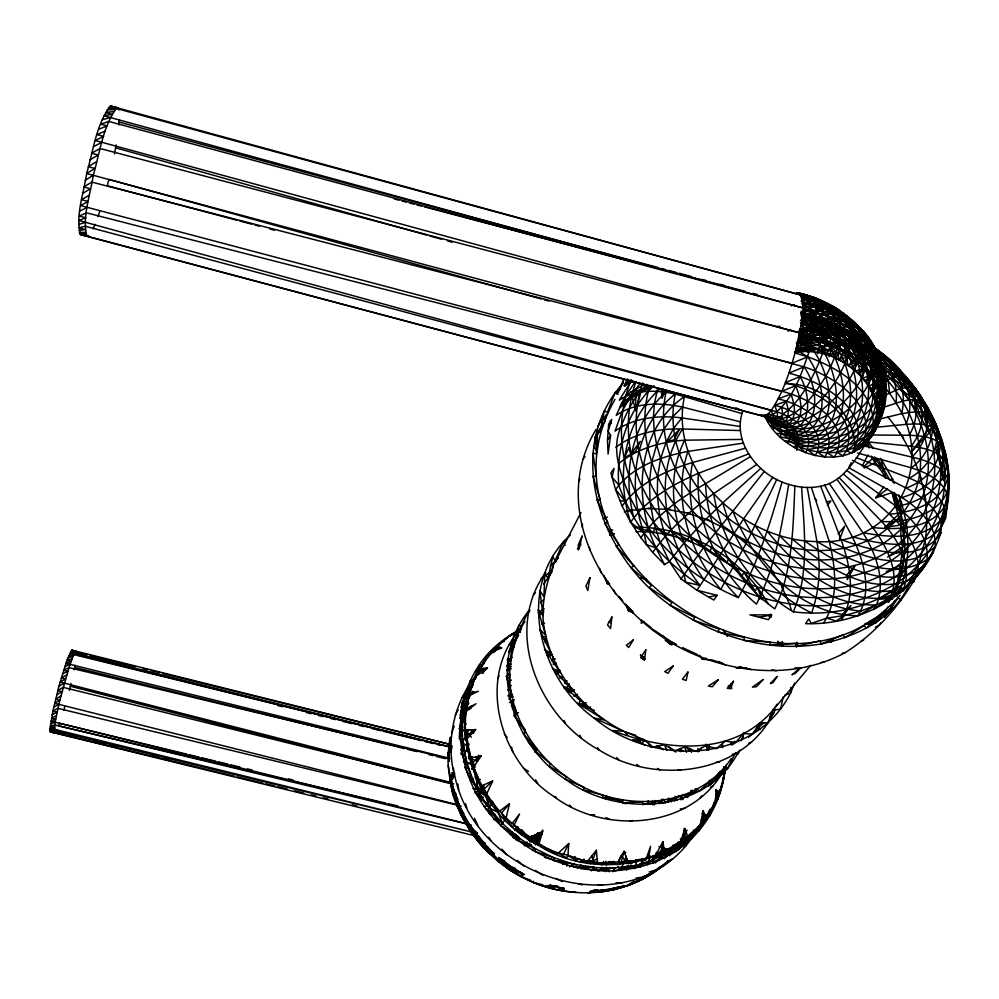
<?xml version="1.0" encoding="UTF-8"?>
<svg xmlns="http://www.w3.org/2000/svg" width="999" height="999" viewBox="0 0 999 999"><rect width="100%" height="100%" fill="white"/><g stroke="black" fill="none" stroke-linecap="round" stroke-linejoin="round"><path stroke-width="1.5" d="M449.85 750.324L449.862 742.732M635.764 410.614L635.789 395.991L650.811 385.626L650.524 388.024L641.133 391.608L635.764 410.614L632.192 397.19L633.166 394.355L649.15 385.289M800.224 295.204C819.704 298.551 837.961 310.239 850.311 325.637C855.469 332.879 858.865 341.546 858.516 350.537C858.016 357.58 854.157 363.836 855.556 371.079L863.061 368.656C878.021 328.559 830.394 299.126 796.827 292.869C857.954 303.721 910.176 371.603 874.662 431.081C860.601 449.051 851.061 473.426 829.357 483.603C814.185 489.66 796.965 488.174 782.055 482.042C755.331 471.141 732.255 440.322 742.819 410.889L735.739 407.779M596.053 429.358C543.906 516.583 614.735 624.6 700.212 656.73C746.328 674.962 800.636 676.673 845.054 652.709C874.999 633.816 899.849 606.018 916.982 575.212M467.07 708.366L476.036 703.771L466.046 711.288L464.485 721.54L465.384 720.579L464.56 730.968L465.472 729.982L475.649 729.67L465.397 740.471C463.111 722.015 465.022 703.034 471.503 685.576C478.209 671.078 484.74 652.971 501.673 647.914L496.241 647.252C438.136 707.592 467.544 808.491 538.186 845.216C605.756 888.748 714.148 857.092 724.987 770.953M471.428 734.203L471.466 729.794M631.755 380.219L619.318 400.087C638.561 387.687 663.498 390.109 684.39 396.64C668.456 472.864 744.267 541.046 816.97 541.583C893.094 546.341 937.599 466.246 896.066 403.234C901.21 350.974 845.441 325.524 803.283 314.273L805.444 313.761C869.704 331.481 926.947 381.868 943.705 447.602C959.852 497.752 939.959 557.342 894.043 584.627C770.366 659.602 575.824 522.415 631.068 379.895M703.358 811.051L702.097 813.76L704.482 814.909C653.096 936.313 470.254 886.625 453.409 768.106M467.17 738.96L466.983 749.974L468.731 749.075L465.472 729.982M649.687 385.714C617.007 502.285 756.817 607.055 864.385 572.652C914.122 558.616 947.951 506.243 939.51 455.132C931.68 397.39 887.424 351.248 837.412 325.412L834.103 328.284C890.459 354.146 935.601 405.644 947.914 467.12C952.959 521.203 918.356 575.199 865.596 590.259C747.202 628.983 592.095 509.14 635.888 381.68M801.673 303.821C820.254 301.548 836.563 313.461 852.159 322.053C865.384 330.382 874.912 344.705 879.657 359.453C891.208 387.737 884.053 420.055 865.708 443.718C876.111 431.63 884.39 415.896 880.868 399.513C879.819 386.288 885.139 373.002 880.606 360.065C873.064 342.657 861.413 326.661 845.616 315.909C832.204 307.63 816.77 304.295 802.684 297.415C813.436 292.507 823.526 304.495 833.503 307.28C843.281 314.985 853.983 321.616 862.686 330.594C887.187 357.48 893.431 399.35 874.662 431.081C850.786 476.773 780.569 456.506 764.16 414.61M516.57 631.868C443.981 669.43 444.83 773.601 500.811 825.461C530.469 855.169 572.227 872.639 614.348 870.828C641.495 868.543 671.615 860.589 687.712 836.862L685.089 828.583L684.79 838.448C667.744 850.261 648.663 860.813 627.572 861.338L626.76 863.636C615.659 859.515 603.346 865.371 592.282 861.263C582.305 861.962 573.189 855.981 563.523 854.207C543.456 850.074 527.947 835.564 512.237 823.388C489.935 804.595 474.625 777.871 468.731 749.075L469.305 759.44L471.091 757.816L481.268 755.843L472.377 768.805L472.402 762.687L481.268 755.843M118.906 110.065L118.406 108.616L110.439 105.994C95.954 124.95 93.282 150.986 86.638 173.526C83.854 193.344 75.262 215.022 80.569 234.665L763.124 416.146L769.242 416.945C793.518 402.659 801.922 371.89 810.763 346.815C814.197 333.529 817.319 319.692 815.559 305.894C815.284 295.829 804.694 294.23 796.827 292.869M72.49 653.646L72.54 652.16L74.55 653.408M453.359 771.016C445.991 734.902 456.031 695.454 482.055 668.918L484.016 670.616L482.629 673.413M724.5 770.978C722.027 799.212 707.217 825.574 685.776 843.868L683.953 841.795C698.788 828.021 711.675 812.212 719.268 793.243L716.058 789.622C717.582 810.226 699.5 826.76 684.79 838.448L687.212 838.049L668.793 852.334L652.984 862.836L651.81 860.376L654.932 856.68L662.911 841.67L664.26 850.811L663.661 852.984L651.81 860.376L634.19 868.293L633.378 865.708L593.955 870.354L593.955 867.719L553.471 860.451L554.295 858.004L516.683 839.485L518.244 837.474L535.589 848.988L534.378 851.248L573.913 864.297L573.501 866.87L613.935 868.181L614.348 870.828C652.522 863.473 692.557 846.028 710.177 809.015M76.623 653.171L76.573 654.657L421.678 740.234M605.169 421.216L597.402 432.854L597.315 451.748M748.775 453.846L698.476 473.289C694.542 522.964 719.055 572.24 756.418 604.12C775.636 566.982 781.767 524.999 788.723 484.315M851.173 462.724L848.725 467.644L901.785 497.527C918.543 508.104 937.124 524.987 935.039 546.703C926.76 564.822 913.561 578.896 899.887 593.094L876.51 604.894L860.926 611.063L844.305 615.496L826.847 618.131L811.225 623.426L808.765 618.918L805.619 623.676C857.192 625.212 909.59 598.713 933.328 551.985C937.774 540.184 946.24 527.509 937.624 515.297C930.469 503.071 918.643 494.43 906.193 488.111L852.397 460.252M479.52 836.9L50.474 731.942L49.95 729.782L52.86 711.138L58.929 686.301L66.921 660.339L71.965 650.187L449.612 744.255M659.153 860.601L662.911 848.039L663.174 841.932M790.758 687.474L790.521 693.219C753.795 764.959 650.649 766.108 594.068 718.044C537.949 677.846 514.922 585.314 570.304 535.039M891.932 599.4C900.923 582.567 904.045 563.511 904.994 544.655C903.221 526.485 895.878 510.364 892.095 492.669L875.661 497.827L883.853 486.975M71.541 650.386L76.086 651.211L72.977 656.468L68.968 667.644L59.828 700.162L55.12 722.19L54.62 732.954L56.843 729.794M799.625 332.605C826.098 324.725 855.169 342.819 863.061 368.656L862.612 378.384L869.492 375.587C887.599 334.877 836.275 304.133 800.998 311.313M459.365 738.948C459.328 722.265 463.636 705.381 472.764 691.32M582.317 527.222L582.479 524.125M118.406 108.616L116.895 107.742C102.597 126.836 99.875 152.747 93.244 175.3C90.41 195.105 81.881 216.683 86.95 236.363L88.799 235.727M730.369 688.673L730.606 684.253L731.743 688.748M854.482 452.172C858.69 414.66 821.378 382.842 785.539 383.753M891.508 599.562C899.2 583.129 900.474 564.21 902.696 546.778C898.201 529.845 903.92 511.388 898.838 495.005M118.881 124.925L119.281 119.455M521.765 627.31C475.137 677.759 499.637 761.5 553.646 796.365C606.193 836.175 696.59 828.995 726.448 764.859M787.874 443.231C794.667 432.367 782.329 421.715 772.851 418.319L773.014 415.309L771.278 410.339C784.789 390.047 791.658 366.171 797.652 342.782C799.512 327.023 807.891 307.742 799.138 293.069C835.751 304.42 870.504 330.319 883.066 367.632C889.322 396.803 881.93 429.208 858.965 449.3L877.459 423.763L884.964 392.245L879.657 359.453C865.771 328.321 837.749 299.638 801.41 300.437M750.411 456.63L705.519 483.691C707.492 533.154 734.852 580.219 774.824 608.866C792.869 570.616 793.031 527.247 794.879 485.939M796.865 450.387L797.726 434.927L795.266 448.401M657.642 388.673L654.295 404.145L653.446 417.407L654.22 430.994L656.63 444.755L660.651 458.541L666.271 472.165L673.426 485.477L682.042 498.301L692.007 510.489L703.234 521.865L715.571 532.305L728.87 541.658L742.981 549.812L757.704 556.668L772.876 562.137L788.298 566.146L803.783 568.643L819.13 569.617L834.153 569.043L848.663 566.957L862.487 563.386L875.474 558.379L887.449 552.01L898.301 544.38L907.904 535.576L916.158 525.711L922.964 514.935L928.283 503.346L932.067 491.121L934.277 478.384L934.914 465.284L933.99 451.973L931.518 438.598L927.559 425.312L922.152 412.25L915.371 399.538L907.317 387.325L898.051 375.724L887.699 364.847L876.373 354.82L866.058 343.444L838.161 325.899L821.603 318.893L817.644 321.478C852.796 328.659 882.005 352.759 905.981 378.384C920.441 395.616 933.166 414.585 940.346 436.026L940.109 439.96L936.687 452.422L943.256 460.102L942.219 474.875L946.253 476.136L943.293 480.619L940.309 464.572L935.564 448.638L938.498 444.205C924.412 405.469 896.777 372.615 863.049 349.363L867.307 342.382L852.696 333.279L844.792 344.118L828.745 335.864L812.137 329.008L815.047 324.675L828.745 335.864L831.655 331.531L841.732 342.557L847.701 339.785C905.469 355.357 942.207 415.909 944.779 473.401C947.289 528.221 903.383 576.923 850.211 585.676C739.822 608.691 605.219 499.975 642.507 382.979M449.587 739.884L449.013 761.176L448.189 752.609L450.374 737.187L449.737 742.969M796.553 647.002L796.865 642.345L797.627 645.117M557.729 853.046L566.745 857.791L567.932 855.531L568.768 843.556L556.98 854.27L548.201 848.85L547.44 850.074L538.973 844.005L542.719 831.23L530.706 837.562L529.27 839.722L514.173 824.987L519.555 814.01L512.237 823.388M607.479 439.985L608.691 424.026L611.788 419.443L608.141 431.231L610.589 435.389L608.104 454.033L607.479 439.985L610.589 435.389M467.095 730.444C466.508 743.131 469.268 756.068 475.149 767.344M562.125 679.295L562.337 676.698L559.54 676.685M924.812 543.169C932.292 498.226 916.782 451.735 887.961 417.12M781.717 646.378L782.105 641.87M807.504 352.048C807.829 339.922 813.149 326.086 807.229 314.623L800.973 312.762M514.935 829.907L519.717 830.007L521.915 834.827L517.37 830.019L517.619 827.259M545.666 572.489C502.609 632.055 539.098 717.469 599.175 750.012C655.594 785.651 745.142 775.311 774.974 710.139M665.809 389.872L662.05 397.902L662.924 388.773M799.937 329.445C833.74 318.881 873.875 351.024 868.443 386.438L874.699 383.166C887.736 357.605 866.895 332.005 845.379 319.73C830.843 317.844 816.757 310.527 801.785 314.747M888.673 602.285L900.299 577.135L903.908 556.168L901.523 550.337L887.574 557.017L902.696 546.778L903.958 534.515L906.405 523.014L901.135 500.786L898.138 501.036L894.754 504.12L900.524 512.662L903.283 522.827L903.958 534.515L901.061 536.563M470.754 764.61L471.928 756.368M571.278 693.331L571.915 688.174M465.034 764.148L465.809 756.767L462.137 754.844M686.713 797.477L687.025 794.542L696.378 791.308L695.292 788.686M870.916 437.125C890.746 408.279 891.258 367.145 868.156 339.785C848.651 323.801 820.117 327.098 799.013 338.049L800.736 342.757L800.686 347.452L798.875 351.885L794.592 352.784M680.906 799.862L681.355 795.629L687.025 794.542L687.974 797.202M674.712 800.948L675.212 796.328L677.06 800.299M668.081 802.459L668.568 798.089M661.301 803.371L661.763 799.25M654.869 800.474L654.357 804.957L652.285 801.26M648.189 800.624L647.864 803.396L653.059 804.645M661.675 852.147L662.911 841.67M676.011 851.897L679.557 847.602L683.004 838.473L684.215 828.383M725.661 766.308L724.837 772.851L719.268 793.243M708.566 786.3L709.34 780.356M711.463 783.865L712.05 779.32L710.439 785.114M725.162 770.404L724.837 772.851L723.8 767.182M876.273 419.917L901.585 413.661C912.037 371.291 871.902 336.788 834.103 328.284M552.297 661.7L553.209 656.568M717.894 799.4L719.255 790.159M740.184 421.84L682.467 407.08L672.502 416.945L663.698 429.57L656.63 444.755L651.76 462.162L649.475 481.268L650.062 501.473L653.633 522.09L660.127 542.345L669.355 561.513L680.956 578.896L696.927 590.209L700.112 585.439C663.373 561.6 633.229 526.61 618.731 484.977C616.133 449.388 626.685 411.238 653.196 386.326M464.085 722.714L465.147 715.646L462.175 707.991L468.806 697.801L468.818 694.305L472.827 684.115L470.629 682.667L476.211 677.647M619.417 407.917L623.863 404.645L624.338 401.473L633.166 394.355L630.968 392.008L622.714 398.751M802.284 307.168L812.999 306.705L826.073 308.953L837.811 318.756L850.311 325.637L861.662 335.189L876.61 353.147L884.877 375.849L885.089 383.966L883.815 408.391L874.6 429.62L876.66 421.403L877.047 412.737L880.868 399.513C873.326 365.122 832.329 340.746 798.875 351.885L807.929 351.423C813.848 342.682 808.765 331.281 801.023 325.574C840.409 315.197 882.08 355.457 872.864 394.992L878.521 391.208L881.305 383.741C879.257 345.217 841.345 309.84 802.147 318.481M745.479 448.214L692.594 462.475C682.567 511.525 703.845 562.874 738.323 597.614C758.641 561.538 770.666 521.615 782.055 482.042M648.801 856.955L650.561 846.265L645.829 859.714L621.203 862.174L624.088 851.235L627.572 861.338L636.425 862.037L637.025 860.801M114.498 153.908L116.134 144.892M656.493 852.259L652.984 863.461M700.736 824.1L703.071 810.926L706.355 816.982M451.011 751.997L452.097 745.903M673.214 844.992L672.439 849.312L669.605 855.768M579.07 705.057L580.169 699.038L577.509 698.501M74.163 669.655L75.025 665.272M668.543 390.459L665.996 392.257C642.557 503.821 787.012 599.412 883.291 543.481C984.252 475.911 897.339 337.262 800.773 323.189M724.238 767.132L723.326 771.528L720.004 771.54L711.363 783.241M783.154 696.977L780.669 708.94L772.789 710.414C731.805 757.604 665.247 750.811 612.462 730.519L623.388 731.156L643.556 739.472L653.259 747.177L664.447 744.717L674.575 750.898L685.451 746.728L695.729 751.41L705.993 745.479L716.146 748.701L725.499 741.033L735.314 742.869L743.431 733.541L752.734 734.128L759.327 723.226L767.969 722.702L772.789 710.414L777.234 704.195M800.499 322.502C845.541 310.002 889.859 360.414 875.773 403.846L880.868 399.513C891.32 379.108 877.934 346.079 856.78 338.012C838.136 329.645 818.094 335.364 799.013 338.049M714.048 802.659L709.814 815.908L707.529 814.41L699.038 830.856L696.952 829.045L685.776 843.868L670.317 854.62L668.793 852.334L679.844 843.631L685.089 828.583M468.568 757.904L477.36 761.051L478.646 755.182M467.082 751.036L469.006 743.993M460.926 754.208L463.299 743.631L463.211 739.01M817.644 353.596C819.917 342.62 825.686 330.919 822.864 319.58L803.283 314.273M491.645 804.183L492.32 801.223L498.089 812.224L502.697 823.738L518.244 837.474L500.811 825.461L505.969 818.681L509.428 803.82L498.089 812.224L489.298 808.141L475.986 792.095L478.359 791.046L481.543 785.926L492.682 780.981L485.826 795.766L489.298 808.141L502.697 823.738L487.137 809.54L489.298 808.141L491.645 804.183L486.7 794.642M512.4 836.513L512.999 834.015L515.846 834.402M69.318 690.346L71.016 683.541M738.323 597.614C691.72 578.171 651.448 542.395 629.757 496.478C620.941 474.737 610.676 450.262 620.841 427.16C626.86 411.526 634.627 396.141 646.765 384.315M731.018 744.717L731.718 741.87M470.729 708.716L471.428 705.956L469.068 709.59M524.525 874.649L499.175 860.813L487.649 851.885L487.899 847.464C468.681 829.782 452.984 806.43 451.336 779.645L454.632 773.276M918.93 563.836L925.111 540.197M742.132 739.61L744.068 732.442M733.828 744.055L734.577 741.183M678.209 841.945L676.348 848.825L674.3 852.447M521.54 835.176L522.752 830.706L518.568 832.13M875.161 427.385L905.968 424.375C921.94 384.827 886.088 347.065 850.024 336.463M946.702 507.867L941.108 527.772L943.718 512.4L946.702 507.867L942.544 519.33M915.321 576.598L913.723 582.267L910.751 580.382L919.729 561.001M738.81 751.236C706.942 813.611 617.32 818.256 565.147 779.07C511.513 744.218 485.789 663.036 529.095 610.451C514.947 636.65 504.945 666.458 511.938 696.428C519.043 729.07 539.585 757.692 566.658 776.897C615.396 812.686 695.279 811.787 731.28 758.541M641.133 391.608L641.708 389.585L650.811 385.626M545.167 642.694L546.341 638.648L545.629 636.351L542.644 637.087M626.51 856.268L620.604 870.092L617.707 866.645M743.493 443.069L687.961 451.411C671.778 498.913 689.41 552.21 720.754 589.435L747.364 541.296L776.797 479.383M469.73 691.32L462.949 701.723L462.087 704.645L472.827 684.115L461.613 698.201M460.039 715.209L462.175 707.991L460.814 710.739M767.769 421.765L768.443 419.468L766.121 414.722M64.86 706.53L63.724 710.326M715.459 798.238L717.607 791.021M597.077 450.349L595.192 439.185L603.458 423.314L600.649 421.516L597.589 426.748M643.968 862.624L647.477 864.485L650.199 855.993M453.783 772.926L450.549 776.211C449.662 795.354 460.601 814.21 470.017 830.456C481.356 846.99 495.729 861.725 513.686 870.978M796.478 448.576C806.393 430.781 782.904 417.008 768.194 413.848L765.446 415.796L763.124 416.146L81.431 234.69L82.455 234.041L87.8 236.376M466.508 711.463L467.869 707.292M801.46 315.622C813.061 321.678 824.687 335.164 818.993 348.963L807.929 351.423L817.232 352.297L826.56 354.483L835.688 357.917C851.298 333.104 823.488 308.092 801.111 301.336M829.033 356.693L836.563 334.952L838.161 325.899L819.842 319.53L802.272 316.408M665.197 857.242L667.919 849.05C677.459 851.46 685.002 844.542 688.161 836.001M99.675 211.713L98.002 216.533M630.132 863.473L631.093 860.614M797.302 341.208C820.154 337.525 845.916 334.478 866.096 348.826C879.345 356.006 881.068 370.954 885.089 383.966C886.9 393.956 885.151 405.869 877.047 412.737C876.036 391.683 861.725 373.401 844.367 362.525C854.22 348.826 849.325 329.82 837.811 318.756C824 318.631 810.539 323.639 799.163 331.268M450.549 776.211L453.546 789.322L452.959 793.78L464.048 819.879L470.904 831.38L478.958 842.232L488.111 852.297L491.258 850.798L494.418 853.646M464.822 739.285L468.856 729.395M451.648 733.241L454.195 726.048M459.053 728.808L465.147 715.646M459.752 739.06L463.024 729.769L460.027 726.048M592.282 861.263L596.353 850.324L597.502 862.786L596.828 864.035L587.437 861.438L586.738 862.686L577.797 858.491L576.685 860.601L567.932 855.531M851.535 453.246C877.409 412.724 821.653 380.856 788.848 373.189L804.058 366.87C834.914 376.611 878.208 405.307 862.774 443.007L851.535 453.246L846.415 450.524C833.628 453.858 820.092 453.246 807.442 449.562C799.237 448.027 792.956 441.221 784.665 440.609M514.248 713.973L515.821 709.765M460.864 707.667L463.986 699.337L472.827 684.115M839.26 540.334L844.679 526.161L838.236 533.878M537.087 842.806L534.19 842.806L539.522 832.991M756.743 464.46L713.661 493.568C721.191 542.007 751.073 586.788 793.306 611.8C810.089 572.464 803.92 528.446 801.648 487.2M794.505 683.154L790.521 693.219L784.877 695.029M619.88 389.523L623.563 380.369L616.808 394.056L619.88 389.523L619.23 389.148M605.157 798.8L606.231 796.141L626.098 803.82M630.744 865.808L634.04 868.493L637.387 860.164M764.272 471.428L732.854 511.238C753.321 562.637 798.613 615.122 857.816 615.784C873.014 591.745 863.723 560.364 852.247 536.663L824.612 485.089M557.892 558.029L555.357 561.775L552.797 556.106L548.089 578.521L544.78 572.702L543.968 596.628L539.81 590.746L543.131 615.634L538.049 609.802L545.654 635.052L539.61 629.407L551.523 654.357L544.48 649.063L560.601 673.014L552.584 668.244L572.677 690.496L563.736 686.463L587.449 706.305L577.684 703.221L604.507 719.992L594.068 718.044L623.388 731.156C585.514 711.925 555.182 676.885 545.654 635.052C537.187 602.31 550.237 570.604 563.636 541.346L565.047 545.442M773.326 429.645L774.25 424.912L772.427 421.278L765.634 415.247M95.055 224.3L93.044 228.858M802.684 297.415C817.694 299.575 839.984 303.509 840.359 322.764C841.62 341.621 834.54 359.902 825.773 376.261C813.248 397.227 789.198 430.944 761.25 414.91C770.179 417.632 785.901 425.187 780.094 436.875C799.699 440.434 819.655 447.102 839.659 441.945C857.879 437.637 875.261 426.136 882.766 408.491L883.915 375.686C875.549 357.605 873.688 331.031 850.311 325.637C832.754 321.016 814.06 326.049 798.763 335.09M841.183 620.229C856.38 596.153 850.174 564.722 840.983 539.51L820.728 486.313M872.214 435.015L909.165 435.277C927.522 404.882 906.63 369.892 880.444 352.272L873.026 357.717L857.766 373.014M617.332 864.11L620.317 857.167M742.082 439.423L684.615 440.197C662.399 485.277 675.898 540.322 703.945 579.682L700.112 585.439L685.514 582.13L684.14 574.138L673.438 555.981L665.247 536.413L659.827 516.146L657.305 495.941L657.642 476.523L660.651 458.541L665.996 442.532L673.239 428.896L681.855 417.907L740.247 426.486M511.463 706.193L513.723 700.986M823.713 622.877C838.923 598.801 835.776 567.594 829.182 541.158L811.4 487.524M453.546 789.322L457.992 802.234L464.335 815.646L471.004 826.81L470.017 830.456L478.958 842.232L489.335 851.935L494.393 855.219M504.695 860.976L500.724 859.327L498.064 861.275L499.7 858.328L511.276 866.87L523.626 874.225L522.302 876.011L519.805 871.952C505.969 869.13 496.028 858.291 487.899 847.464C476.148 840.371 468.756 828.358 464.335 815.646L462.937 816.982L463.012 818.693L470.904 831.38L489.335 851.935M508.991 651.236L518.618 635.227M578.696 481.555L579.919 478.908M739.884 750.087L737.986 754.145L735.539 752.584M895.017 600.461L891.782 607.404L884.652 617.444M896.965 596.291C908.029 573.713 909.614 547.627 906.405 523.014L903.283 522.827L901.011 525.049L884.977 527.26L900.524 512.662L898.138 501.036L894.342 492.495M741.108 740.684L742.956 736.713M732.142 745.029L733.416 742.344M594.78 438.374L597.402 432.854L602.622 426.036M490.259 653.846L479.195 669.318L480.057 668.456L487.475 668.056L475.886 676.385L471.503 685.576L473.139 684.39L468.668 694.205L470.367 692.981L478.434 691.296L469.605 695.366L466.545 703.109L468.331 701.847L465.147 712.237L466.046 711.288M640.234 867.319L642.794 862L639.148 859.59M672.414 853.596L683.004 838.473L687.037 830.181M473.289 733.241L475.187 729.357M464.26 727.272L466.096 723.513M623.226 383.017C561.326 451.198 602.197 557.892 670.092 605.169C713.136 636.55 768.131 652.797 821.178 643.968C857.479 636.338 897.252 617.419 910.751 580.382L902.759 591.62M459.902 718.393L468.868 702.959M633.716 381.206L624.225 385.651L627.559 378.896M563.523 854.207L568.768 843.556M461.763 704.12L462.949 701.723M497.752 678.508L499.1 675.786M734.203 755.281L727.522 768.755L725.299 766.857L714.397 781.318L712.474 779.12L698.963 791.445L697.377 789.01L681.58 798.85L680.394 796.24L662.724 803.296L661.975 800.574L642.906 804.632L642.607 801.872L622.677 802.784L622.852 800.062L602.597 797.814L603.234 795.204L583.229 789.834L584.328 787.412L565.147 779.07L566.658 776.897L548.826 765.846L550.711 763.985L534.727 750.536L536.938 749.038L523.239 733.578L525.711 732.467L514.647 715.459L517.307 714.772L509.165 696.678L511.938 696.428L506.905 677.772L509.715 677.946L507.867 659.228L510.639 659.815L512 641.533L514.672 642.519L519.155 625.137L521.653 626.498L524.887 621.703M508.853 699.125L511.588 693.693L506.368 676.348L509.49 673.351M532.417 850.486L533.791 847.751M535.177 845.029L542.744 830.044M862.274 465.896L867.881 454.932M555.357 561.775L580.956 512.587M885.264 609.989L878.321 620.579M594.855 437.649L597.402 432.854M605.906 861.263L604.482 863.923L601.498 864.809M544.992 641.146L546.341 638.648L543.244 638.998M838.973 360.502L849.325 341.521L852.696 333.279M455.232 715.172L458.154 709.889M461.8 703.296L463.986 699.337M852.397 368.194L855.569 362.55C845.941 341.808 821.328 329.345 799.038 335.502M482.604 673.101L487.325 667.744M626.698 870.092L628.908 866.208M859.577 374.775L863.061 368.656M624.088 851.235L616.907 864.51L607.854 862.474L606.905 864.647L597.502 862.786M865.733 382.105L869.492 375.587M507.904 690.184L511.226 685.401M615.022 399.338C524.025 557.592 783.441 729.645 900.099 595.367M870.678 390.022L874.699 383.166M610.689 864.197L612.225 861.6M874.312 398.301L878.521 391.208M740.296 430.557L682.567 428.983C651.011 477.072 665.983 542.769 700.112 585.439M575.699 892.119C556.743 891.145 538.224 885.638 521.453 876.822L509.328 869.617L511.001 866.907L515.034 868.106M913.798 457.767L910.851 452.41L929.095 433.004C916.345 406.443 897.302 383.229 874.612 364.523L880.818 354.146L880.444 352.272M876.535 406.768L880.868 399.513M898.613 578.396L900.299 577.135L906.318 567.07L903.171 566.033L899.587 568.531L886.263 571.59L900.186 565.696L901.81 567.457M875.149 623.339L884.19 611.201M866.757 441.795L911.125 446.216C941.982 407.03 902.197 360.751 863.049 349.363L860.139 353.708L874.612 364.523M491.121 650.873C474.1 675.761 460.139 704.208 462.375 735.214C463.961 761.563 473.826 786.862 489.298 808.141M922.177 569.68L933.328 551.985C903.358 597.614 846.403 618.668 793.306 611.8M536.376 841.37L542.719 831.23M700.074 798.313L701.623 795.866M675.699 844.255L665.696 857.454M524.55 845.803L527.047 841.945M528.708 839.372L530.369 836.812M772.801 477.36L743.668 518.818L703.945 579.682M538.973 844.005L538.186 845.216L530.706 837.562L521.565 832.454L520.754 833.641L514.173 824.987L512.687 827.01L505.969 818.681M887.799 601.773C903.009 577.946 887.774 547.539 872.626 527.522L837.05 479.508M929.095 433.004L933.69 424.488L934.028 420.816C925.536 400.237 911.076 382.455 890.983 372.09L882.941 371.903L877.522 360.164L863.236 356.019L863.049 349.363M940.309 464.572L943.256 460.102M888.099 606.755L882.554 615.122L875.436 623.376M911.4 403.234L916.12 395.017L916.158 389.448L905.981 378.384L892.969 368.494L877.522 360.164M771.64 614.885L768.468 619.655L749.887 614.885L771.64 614.885L759.178 617.27M612.574 871.74L615.072 867.994M717.07 595.292L713.885 600.062L696.927 590.209L717.07 595.292L708.641 597.015M760.888 468.294L722.814 502.784L703.234 521.865L683.915 543.106L669.355 561.513L664.572 564.622L652.747 552.484C668.88 529.083 690.921 510.314 713.661 493.568M680.956 578.896L703.596 547.614L732.854 511.238M652.747 552.484L640.859 537.737L630.631 522.215C646.915 498.963 672.876 484.29 698.476 473.289M640.859 537.737C657.08 514.41 681.131 497.614 705.519 483.691M687.961 451.411C661.226 456.593 631.93 466.496 615.584 489.635L622.177 506.118L630.631 522.215L644.03 533.016L646.515 544.755L655.931 547.752L664.572 564.622M622.177 506.118C638.511 482.917 666.221 470.554 692.594 462.475M543.718 584.128L552.06 571.815M528.396 612.687L530.019 610.277M518.631 874.2L509.328 869.617L511.276 866.87M635.476 381.568L624.962 396.728L616.246 415.284C635.439 402.197 660.551 402.31 682.467 407.08M701.073 819.829L704.482 814.909M542.157 612.287L543.731 610.027M881.093 622.464L879.307 624.974L875.336 627.322M481.543 785.926L485.826 795.766L478.359 791.046L476.161 778.021L477.597 776.023L480.656 787.025M761.638 722.564L756.38 729.919L748.651 737.287M683.816 844.13L694.255 829.694L696.49 831.168L678.483 849.362M583.366 458.778L585.077 456.431M550.112 566.421L558.441 557.767M624.225 385.651L628.546 379.807M941.283 532.842C919.005 565.496 871.303 550.686 840.983 539.51M848.538 366.446L867.307 342.382M679.557 847.602L691.133 833.191M910.851 452.41L927.746 430.469L932.03 428.583C952.796 453.346 949.325 488.436 945.703 518.219C931.118 554.545 881.742 544.954 852.247 536.663M598.938 871.066L601.71 867.494M827.322 505.531L830.893 500.974L826.385 501.948M864.185 468.056L874.899 462.837L878.196 459.365L889.697 479.745L892.519 479.07L894.242 483.416M640.109 383.628L631.705 394.118L621.965 411.663L615.084 431.081C634.115 417.295 659.153 415.097 681.855 417.907M587.437 861.438L596.353 850.324M863.91 445.754L911.812 457.092C931.193 439.26 932.716 406.855 914.36 387.849C900.087 385.114 887.1 395.616 874.3 400.099M696.428 751.285L698.526 751.585L701.248 748.226M678.396 849.987L681.967 845.666L678.845 849.15M482.142 672.864L484.016 670.616L481.78 672.627M517.195 840.384L519.143 838.036M522.077 834.502L524.025 832.142M484.602 662.849L481.755 666.271L479.532 664.797L472.802 681.705L470.379 680.531L466.471 698.576L463.911 697.752L462.962 716.558L460.314 716.083L462.375 735.214L459.702 735.114L464.76 754.145L462.137 754.432L470.129 772.914L467.594 773.588L478.359 791.046M655.107 863.124L667.919 849.05L662.911 848.039L655.706 856.705L647.477 864.485M470.791 691.945L468.818 694.305L468.119 693.793M471.728 694.305L473.663 691.97M772.789 710.414L810.651 665.371M607.554 413.511L600.649 421.516L605.681 418.356M668.793 852.334L673.726 845.941L679.844 843.631M624.962 386.163L629.882 380.469M495.079 650.337L493.119 652.597L499.862 646.79M501.935 642.419L504.87 639.023M509.428 803.82L501.685 812.761L505.119 819.854M605.644 871.64L607.629 869.38L611.525 867.719M51.411 731.206L50.474 731.942L54.333 732.667M588.224 866.033L586.201 868.281L580.731 868.668M590.234 863.798L593.256 860.439L597.402 859.215M509.69 679.607L507.579 681.892L511.438 680.169M530.556 844.605L524.962 844.342L526.698 842.444M620.217 405.919L624.338 401.473L632.192 397.19L641.708 389.585L630.968 392.008L644.43 384.365M89.161 195.255L81.518 199.7L88.087 201.461L80.607 205.582L781.767 391.283C808.241 397.864 848.775 419.243 837.075 452.347L843.218 455.906L846.415 450.524L855.057 447.377L872.027 430.507L878.745 416.158L878.496 408.366L880.693 392.32L883.128 383.991L879.657 375.736L875.411 359.265L874.687 351.398C861.675 340.11 858.466 317.357 839.372 314.098C825.611 312.237 812.237 318.107 801.023 325.574M885.489 478.296L882.142 471.865L883.715 470.192L880.781 458.304M533.316 594.917L535.402 592.757M777.659 641.433L778.408 644.28L780.331 642.32M800.748 667.856L795.704 673.001L791.945 674.837L800.599 667.607M665.996 392.257C631.093 422.752 622.202 474.125 633.791 517.519M540.471 602.859L543.506 599.762M475.886 676.385L475.012 677.272L479.07 671.141L487.475 668.056M520.491 629.033L509.74 635.614L501.923 641.97L504.258 641.47M591.233 870.866L594.455 867.656M659.465 866.92L662.424 865.971L666.171 862.562M513.136 634.602L516.408 631.418L520.516 631.555M670.054 644.13L672.065 642.17L676.186 644.218L670.054 644.13L662.624 635.676M764.023 722.502L756.38 729.919L760.239 729.183M769.48 717.207L773.838 712.974L771.066 713.873M510.389 834.29L512.587 832.167M514.785 830.044L518.069 826.86M662.424 865.971L665.471 863.061M643.918 860.938L649.525 855.644M484.265 788.923L492.682 780.981M508.916 644.917L516.833 637.474L518.706 630.419L521.353 629.457M857.467 452.997L911.225 467.782C932.179 453.321 940.234 421.541 923.213 401.236C907.629 395.804 891.67 406.268 876.61 408.941M533.291 881.143L533.516 882.467C577.772 901.185 633.304 894.792 668.418 860.551M863.486 466.933L872.339 458.753L876.91 460.976L883.715 470.192L886.238 478.159M902.696 546.778L904.994 544.655L908.166 545.267L903.908 556.168L902.222 557.517M651.648 872.751L629.12 885.176L605.219 889.784L603.309 891.445C623.239 888.411 643.356 881.38 658.428 867.869M589.76 892.444L591.57 890.796L605.219 889.784L589.76 892.444L595.804 890.484M935.039 546.703C905.618 574.2 860.501 556.118 829.182 541.158M623.863 404.645L632.192 397.19L635.789 395.991M577.772 867.969L581.193 864.984M506.868 670.279L511.363 666.445M534.94 752.259L536.763 750.724L528.321 742.045M880.968 605.494C894.667 591.333 923.913 583.241 917.232 558.241C913.648 540.784 902.472 525.899 889.385 514.248L843.556 474.125M634.115 881.255L626.648 885.838L638.436 880.756L640.621 878.908M616.483 889.01L614.697 888.036L603.309 891.445L616.483 889.01L618.481 887.337M621.191 404.096L624.338 401.473L621.515 402.622M687.936 835.751L686.301 837.1L686.987 837.849M660.289 388.486C623.351 421.091 615.559 476.96 630.631 522.215M509.74 635.614L501.923 641.97L509.74 635.614L520.292 631.743L517.844 630.619M641.083 880.007L654.47 871.802L641.083 880.007L638.436 880.756M618.556 463.711C636.987 448.539 661.113 441.82 684.615 440.197M687.712 836.862L694.018 831.905M539.085 615.172L543.868 611.925M864.547 381.006L883.715 367.195L892.856 363.249L893.93 364.011L893.955 365.784L888.086 376.461L903.296 385.027L916.12 395.017L926.123 406.044L925.661 409.453L921.016 417.819L914.322 398.838L900.648 389.735L905.981 378.384L905.656 376.311L904.207 375.149C891.395 375.1 881.056 385.227 870.404 391.009M875.661 497.827L887.562 488.911M801.285 320.392C811.5 312.675 824.999 305.919 837.986 310.165C849.387 316.471 858.129 326.511 866.121 336.613C869.105 347.577 874.312 357.892 880.469 367.407L879.657 375.736L880.693 392.32L882.529 400.449L878.496 408.366L869.367 437.525L862.774 443.007L855.057 447.377M506.905 665.759L510.514 663.061M652.235 873.576L663.998 864.684M801.373 314.136C809.128 308.029 819.143 301.998 829.357 304.895C848.451 311.288 852.709 332.63 868.181 343.594C871.715 373.102 850.786 399.875 827.172 415.084C809.09 424.637 781.131 435.989 765.346 416.97M634.04 868.493L641.545 862.936M802.884 305.657C808.341 301.186 816.957 297.053 823.276 302.222C832.367 314.223 847.102 319.805 858.391 329.345C867.132 360.589 845.179 391.695 821.578 410.139C806.443 421.091 780.481 432.142 765.621 415.347C805.594 452.023 873.014 407.068 875.411 359.265C857.641 336.014 829.894 323.027 802.359 315.234M630.831 864.035L636.75 859.652M627.472 859.003L617.944 864.797M541.221 578.558L552.472 570.279M625.774 852.222L620.916 855.781L628.546 863.848M615.834 447.277C634.615 432.792 659.328 428.321 682.567 428.983M683.378 847.701L685.863 845.903M856.243 457.592L909.352 478.159C930.531 466.97 944.255 440.559 933.016 417.682C925.236 408.991 911.725 412.262 901.585 413.661M538.124 612.862L544.105 608.616M652.884 386.363L650.524 388.024L654.258 385.976M577.36 548.938L579.82 547.215M569.455 866.907L574.5 863.486M844.305 615.496L836.2 620.991L826.847 618.131M788.111 331.243L790.646 329.533M516.408 631.418L508.941 636.413L513.324 633.316L520.292 631.743M507.542 661.912L511.338 659.427M878.396 599.3L897.776 586.488L900.836 587.949L893.143 596.94L890.209 598.426L878.396 599.3L891.995 594.904M466.608 735.376L475.649 729.67M85.152 180.32L93.244 175.3L804.058 366.87C825.211 396.341 815.271 451.523 770.429 425.537M508.553 652.185L512.312 649.862L510.939 647.777L513.736 646.603M781.992 423.539C790.197 418.956 800.137 417.832 807.579 411.438C818.593 403.446 827.771 393.169 835.251 381.843C845.878 364.473 855.194 343.144 849.337 322.552C836.038 309.553 819.043 299.413 800.911 295.067L115.896 108.342L108.254 107.88L114.735 109.64L106.943 109.853M56.681 694.867L62 691.62L57.78 690.584L63.137 687.337L453.746 783.878M60.889 695.916L55.619 699.125L59.828 700.162L54.62 703.284L459.84 805.319M96.503 161.663L88.224 166.683L94.83 168.469L86.638 173.526L93.244 175.3M82.58 193.481L90.397 188.774L83.804 187L91.758 182.093L792.12 363.211L807.691 356.843C836.95 367.37 873.051 387.962 873.238 423.226L865.259 436.376C842.931 452.997 813.748 449.063 788.998 441.171M884.977 527.26L898.663 518.993M518.444 712.562L513.723 715.384L525.387 729.907M512.3 708.578L514.847 707.067M58.929 686.301L64.311 683.104L452.397 782.929M509.615 702.459L514.298 699.687M507.854 695.903L511.588 693.693L513.211 697.29M89.885 159.89L98.239 154.982L91.633 153.197L100.025 148.501L799.762 332.904C832.017 342.232 867.844 358.941 880.693 392.32C871.69 414.123 850.374 428.758 827.884 433.966C811.026 437.812 793.93 433.853 776.935 433.504M559.865 678.134L562.337 676.698M53.696 707.304L58.829 704.32M857.816 615.784L876.51 604.894C886.15 580.706 875.861 553.533 862.836 532.642L829.357 483.603M651.81 860.376L671.99 848.613L664.26 850.811M645.529 740.434L641.046 742.994L633.116 739.735M620.604 870.092L628.359 865.646M66.671 674.987L61.289 677.934L65.497 678.97L60.102 682.067L64.311 683.104M569.043 692.132L574.413 689.672M906.193 488.111C949.599 471.965 950.424 424.076 914.322 398.838L915.521 409.478M537.599 833.104L540.884 835.139L536.625 837.05L528.908 838.561M93.419 146.716L101.823 142.283L799.762 332.904M556.468 673.888L560.439 671.79M52.11 714.76L57.068 712.175L52.86 711.138L57.905 708.341L461.251 806.131M562.674 864.435L566.77 862.312L566.87 866.096M62.475 673.95L67.832 671.203L63.636 670.167L68.968 667.644L449.6 758.84M79.883 211.051L87.163 207.33M555.819 561.987L551.885 563.985L553.259 568.019M643.993 621.853L641.208 623.264L641.558 620.104L650.774 627.384M710.489 787.212L712.999 785.938M564.273 688.386L569.717 685.651M667.22 861.525L672.802 858.74M655.244 746.877L657.617 745.716L663.411 749.725M56.319 715.796L51.473 718.119L55.669 719.143L50.937 721.166L469.855 824.487M603.159 518.968L607.38 517.02M564.423 682.005L567.032 680.819M548.389 656.568L552.397 654.757M539.135 838.948L536.301 839.997L528.384 839.622L541.083 835.052M869.018 621.578L882.554 615.122L891.782 607.404L889.859 606.168M796.852 344.493L810.351 339.885C832.354 342.632 857.117 343.681 873.101 361.65C887.349 375.524 888.061 406.118 876.66 421.403C891.133 397.452 880.693 369.855 857.617 356.643C839.635 345.005 817.469 344.593 796.965 345.841M507.18 659.715L512.4 657.392M507.117 670.616L511.251 668.781M506.368 676.348L510.377 674.562M748.775 743.268L751.61 742.007M507.542 662.175L511.363 660.489M507.117 666.033L511.338 664.16M105.432 130.931L97.053 134.628L103.634 136.401L95.23 140.497L101.823 142.283M509.527 651.086L512.312 649.862M538.761 614.547L541.371 613.411M623.851 885.464L614.198 889.61L611.688 889.147L587.874 893.006M632.642 882.854L643.256 878.283M64.773 666.608L70.055 664.36M610.152 861.513L604.482 863.923L603.321 861.538M573.538 696.078L577.509 694.417M489.985 814.547L492.844 813.361L501.211 826.073M794.455 351.985L799.999 349.712L809.352 348.676L796.178 347.128M553.234 663.885L555.894 662.799M781.63 407.442L782.766 414.248L781.83 419.043L777.372 423.514L784.365 425.574L789.173 423.676C797.477 416.009 794.18 403.396 790.958 394.081L778.159 398.913C802.746 404.083 842.132 427.597 824.787 457.105L817.332 451.86C825.861 426.423 794.867 410.502 774.675 405.232L777.172 412.125L777.584 417.045L776.198 419.88L773.526 420.542C759.527 415.247 781.28 420.254 782.766 414.248C794.779 405.719 803.233 393.256 810.501 380.656C821.59 358.067 834.24 331.156 825.948 305.769L800.911 295.067L116.895 107.742L109.428 106.593M861.013 641.233L863.623 640.209M515.384 828.958L518.231 827.834M98.851 129.158L107.193 125.936L100.624 124.163L108.891 121.466L802.784 307.917C819.742 312.65 836.188 319.443 850.911 329.171C865.034 336.863 869.505 353.496 874.587 367.62C882.654 397.689 872.614 432.53 846.415 450.524C859.677 413.848 814.759 389.897 785.364 382.629L799.987 376.586C811.75 395.367 813.011 434.378 781.43 430.244L774.25 424.912L767.707 417.07M901.785 497.527C923.9 491.433 947.514 473.089 943.705 447.602C936.175 436.688 921.24 435.776 909.165 435.277M546.678 653.259L550.836 651.673M791.408 305.794L794.317 304.695M800.087 340.397L809.552 336.888C824.575 337.175 838.798 344.98 847.189 357.417L847.464 364.71L855.569 362.55M50.512 723.888L55.12 722.19M774.675 405.232L786.275 401.373L788.273 409.977L787.961 416.683L785.714 421.253L779.27 421.628L773.526 420.542M624.263 511.888L631.268 509.815M485.202 843.094L482.729 841.433L478.958 842.232L470.054 828.92L475.012 832.217M78.759 224.488L85.464 222.29L771.278 410.339C789.222 414.16 817.944 431.068 805.669 452.734L797.914 445.966L793.393 446.665M795.516 349.101L810.239 345.816L818.993 348.963L817.232 352.297L828.671 350.537C836.163 332.068 818.78 315.16 803.134 308.416M580.531 704.595L586.376 702.734M629.845 821.365L632.604 820.504M649.175 871.977L657.579 869.342M72.078 658.741L66.921 660.339L71.104 661.375L65.872 663.324L449.762 758.341M655.506 855.456L663.661 852.984M619.792 886.687L601.223 892.02L590.322 892.132M603.508 870.616L607.629 869.38L609.265 871.815M534.19 842.806L536.975 841.995M493.906 650.162L501.673 647.914M484.178 806.593L489.011 805.206L492.844 813.361L485.439 808.541M699.75 655.494L702.235 659.265L706.118 658.179M609.602 535.339L614.085 534.09M513.449 837.399L517.494 836.288M510.939 647.777L513.911 646.977M102.335 119.68L110.514 117.557L802.784 307.917M608.441 531.043L612.662 529.945M846.578 470.342L896.165 506.268C924.112 502.522 956.68 479.595 943.705 447.602M732.18 754.42L736.625 753.271M529.445 841.745L536.301 839.997M510.402 834.664L512.999 834.015M543.419 639.372L546.341 638.648M67.907 657.704L72.977 656.468L68.819 655.431L73.801 654.582L448.563 746.74M541.595 623.95L544.58 623.214M590.009 891.495L596.728 889.884L599.013 891.483M865.146 623.613L876.61 620.903M847.189 357.417L838.561 359.44L838.149 353.384L830.019 346.416L820.529 341.883L796.278 342.969M800.923 345.13L810.576 342.869L820.104 345.467L828.671 350.537L826.56 354.483L838.149 353.384M842.244 653.358L845.054 652.709M654.932 856.68L635.264 860.314M580.481 705.494L587.549 707.629L590.584 707.005M515.784 839.784L518.781 839.185M768.443 419.468C779.969 441.321 808.029 439.835 829.182 438.798C848.713 435.576 867.607 425.237 878.496 408.366C872.302 375.661 839.485 357.317 810.763 346.815L795.953 349.538L807.691 356.843C823.738 378.883 833.191 426.248 798.026 434.652L789.023 432.205M531.343 836.4L538.461 840.721L532.43 841.658M580.194 862.312L593.256 860.439L594.617 864.135M594.193 866.832L586.201 868.281L585.576 865.771M680.307 838.948L683.004 838.473M474.687 792.082L479.82 797.864L483.566 797.227M628.496 510.726L652.072 507.904M524.962 844.342L529.582 843.568M78.946 230.519L85.24 229.545L78.771 227.822L85.252 226.211L771.278 410.339L768.194 413.848L769.242 416.945L768.693 418.044L763.124 416.146M636.076 878.121L640.534 877.459M889.385 514.248C912.524 512.287 941.645 503.596 947.651 477.947C940.583 465.047 925.299 460.077 911.812 457.092M680.331 808.953L684.889 808.316M49.95 729.782L54.183 729.245L477.385 833.353L54.108 730.806L50.012 730.931L54.158 731.955L50.187 731.655M789.922 436.763L799.125 440.409C853.233 436.501 839.585 364.785 813.198 337.063L798.476 338.911L810.763 346.815C831.031 371.853 843.793 431.131 798.863 437.537L789.697 434.49L781.43 430.244M678.284 795.978L681.355 795.629L683.016 799.625M113.449 111.626L105.507 112.5L112.038 114.273L103.971 115.784L110.514 117.557M572.752 892.02L575.586 891.72M546.728 654.845L552.335 654.295M69.643 653.546L74.525 653.096L448.439 746.453M716.495 762.187L719.53 761.912M821.066 662.387L824.013 662.137M564.223 888.198L558.453 888.635L564.16 889.422M632.367 740.321L643.556 739.472M795.816 350.025L799.999 349.712M593.918 890.097L596.728 889.884M524.675 845.142L530.494 844.767M772.427 421.278C810.077 449.313 869.817 419.13 879.657 375.736C872.826 363.137 862.1 353.196 850.374 345.167C835.127 336.613 818.88 324.55 800.461 328.771L813.198 337.063M521.953 829.882L519.717 830.007L523.726 833.74M85.402 232.243L79.321 232.58L85.739 234.278L79.858 233.953L86.264 235.664L80.569 234.665M905.968 424.375C916.258 423.713 927.796 423.214 936.612 429.508C945.616 441.446 944.292 457.642 947.814 471.603C956.78 508.916 910.888 524.163 881.505 521.366L839.197 477.722M647.752 508.641L670.441 509.403M609.452 533.778L614.048 533.703M797.914 445.966C821.777 449.7 844.43 431.568 849.175 408.491C855.743 375.362 838.611 342.545 815.921 319.43L801.847 319.43C846.515 341.084 868.281 441.683 798.8 443.231L789.685 438.998L781.43 433.653M525.574 845.329L529.632 845.541L525.012 844.205L529.957 844.205L525.674 842.894M527.31 845.391L531.493 845.391L524.338 844.817M473.126 788.623L484.065 788.248L489.011 805.206L479.82 797.864L477.659 788.623L476.461 773.189M552.697 658.978L555.469 658.99M553.421 664.422L556.455 664.435M554.32 670.379L560.164 670.391M615.933 882.829L622.052 882.854M559.49 890.209L562.449 890.259M746.365 668.069L736.088 667.881L741.92 667.307L739.135 666.745M590.322 814.734L594.692 814.809M777.122 326.361L779.944 326.473M635.988 531.63C685.189 530.769 733.928 557.305 759.964 599.038M547.227 885.601L557.654 886.051M474.975 776.698L476.523 779.345L480.419 779.52M531.356 836.013L538.236 836.325M514.46 838.461L519.53 838.81M524.413 845.254L529.632 845.541M865.246 624.038L872.889 624.462M794.929 667.881L800.961 668.219M802.609 301.873C820.379 307.467 840.109 312.587 850.911 329.171C861.475 343.044 869.043 359.028 872.227 376.223C877.384 405.694 864.347 438.374 837.075 452.347L834.215 457.205L827.297 452.797C860.926 441.208 875.274 400.986 865.671 368.469C860.838 351.498 851.96 336.014 840.359 322.764C829.357 312.55 818.318 299.238 802.11 298.826C860.826 321.578 895.316 430.794 817.332 451.86L815.184 455.606L807.442 449.562C881.63 440.522 861.113 344.655 816.121 312.05L802.584 311.176L815.921 319.43M872.626 527.522C899.525 530.469 938.61 528.808 948.363 497.977C944.667 480.819 926.385 472.589 911.225 467.782M702.235 659.265L711.95 659.927L722.589 663.236M75.674 651.41L71.016 651.011L75.15 652.035L70.38 652.072L74.525 653.096M784.365 425.574L792.17 426.261C805.793 417.382 800.811 398.164 795.579 385.751L781.767 391.283L86.426 212.799L79.321 216.059L85.852 217.794L78.946 220.554L85.464 222.29M518.818 837.199L515.871 834.689L510.576 834.115M603.833 575.324L607.342 583.766L609.665 583.99M567.27 690.334L574.388 691.345M564.86 683.503L569.405 683.965M860.926 611.063C808.054 606.768 766.882 563.661 743.668 518.818M468.918 768.356L464.722 767.095L470.417 778.671L473.476 779.008M667.519 509.465L690.209 513.511M815.559 305.894L802.672 304.233L816.121 312.05M664.735 858.616L653.184 855.644M515.434 829.719L521.291 830.506M513.461 837.949L518.918 838.698M552.41 887.824L546.353 887L545.729 885.539M566.77 862.312L557.767 861.051L544.492 857.329M911.125 446.216C924.849 448.052 943.73 451.61 947.914 467.12M525.012 844.205L531.568 845.191M597.939 884.677L602.559 885.376M619.967 500.611L625.337 501.436L615.584 489.635L610.913 472.989L614.06 468.344L612.137 477.335L618.731 484.977M862.836 532.642C890.534 537.937 929.569 541.446 945.853 512.899C942.532 494.98 924.887 484.602 909.352 478.159M801.073 313.012L822.864 319.58L838.161 325.899M639.472 577.847L646.653 579.158M608.428 622.115L611.326 622.652M771.927 669.904L776.435 670.766M532.479 842.07L536.413 842.906M677.772 769.754L680.681 770.379M471.54 769.043L475.212 769.842M799.812 328.958C890.733 341.308 973.451 471.69 878.308 535.239C788.361 587.212 653.721 498.164 675.287 394.018C633.841 425.936 626.897 486.263 644.03 533.016M798.738 335.814C838.648 343.444 875.087 368.344 896.066 403.234M801.473 313.324C824.375 318.906 847.239 329.121 864.185 345.729C881.368 354.795 888.748 374.7 889.485 393.194M800.986 315.147C818.93 319.405 837.574 324.65 851.26 337.662C869.405 345.604 878.895 364.96 881.905 383.653M802.247 318.793C819.467 322.377 835.863 329.233 851.26 337.662C861.787 347.839 869.792 360.452 873.426 374.7M521.565 832.454L523.851 832.966M539.198 837.649L533.891 835.788M385.626 803.121L58.516 725.811L59.453 723.288L186.838 754.195M388.648 803.833L397.739 805.981M464.76 762.474L475.374 765.022M471.328 825.049L54.695 724.912L50.2 726.248L54.383 727.272L50.012 728.221L54.183 729.245M488.548 812.749L494.605 814.222M189.872 754.932L198.963 757.13M201.998 757.866L215.647 761.176M218.681 761.912L227.772 764.123M230.806 764.859L239.91 767.07M247.49 768.905L252.035 770.004M288.436 778.845L292.982 779.944M54.62 732.954L50.887 731.792L233.916 776.136M236.95 776.872L262.725 783.116M265.759 783.853L274.85 786.063M277.884 786.787L286.988 788.998M294.568 790.833L303.659 793.044M311.238 794.879L315.784 795.978M323.364 797.814L327.922 798.913M352.172 804.794L356.718 805.893M548.563 886.225L554.208 887.611M277.784 705.581L282.33 706.693M306.556 712.587L311.101 713.698M318.669 715.546L323.214 716.645M330.781 718.493L335.327 719.605M342.894 721.44L351.985 723.663M359.553 725.499L364.098 726.61M371.665 728.458L380.756 730.669M383.778 731.405L421.64 740.621M424.662 741.37L433.753 743.581M436.775 744.317L441.321 745.416M57.043 732.579L63.099 734.065M70.667 735.913L75.212 737.012M94.905 741.82L103.983 744.03M111.551 745.878L116.096 746.99M152.447 755.856L156.993 756.955M164.56 758.803L169.106 759.914M460.651 749.712L469.717 751.947M74.625 667.382L404.533 748.588M407.555 749.337L416.633 751.573M428.746 754.557L433.279 755.669M436.313 756.418L445.392 758.653M78.072 652.472L87.138 654.707M90.16 655.456L135.477 666.67M143.019 668.531L147.552 669.655M150.574 670.404L159.64 672.639M162.662 673.388L449.637 744.355M424.7 740.983L433.778 743.231M436.813 743.98L441.346 745.117M463.386 761.713L475.487 764.71M473.426 788.748L485.539 791.745M801.173 313.112C828.72 320.03 854.17 339.248 864.123 366.446M460.551 749.475L469.63 751.748M488.586 812.562L494.642 814.085M533.516 882.467L543.019 884.864M687.324 513.174L709.677 520.442M473.538 788.361L485.614 791.47M70.355 686.238L450.836 783.703M394.405 198.976L398.926 200.162M401.948 200.961L406.456 202.148M409.478 202.947L413.998 204.133M417.008 204.932L421.528 206.119M424.538 206.905L745.379 291.408M752.909 293.394L757.429 294.58M236.751 220.192L107.28 185.714L108.879 179.383L541.396 299.013M239.76 220.991L251.798 224.201M254.807 225L259.328 226.211M269.867 229.008L274.388 230.22M721.365 397.864L725.886 399.076M119.131 122.028L658.091 267.557M661.101 268.369L665.621 269.593M668.631 270.404L676.148 272.44M679.17 273.251L691.208 276.498M701.748 279.345L706.268 280.569M719.817 284.228L724.325 285.452M544.405 299.85L548.901 301.086M539.06 839.172L533.99 837.761L531.88 835.838M115.634 147.815L426.61 235.065M429.62 235.914L441.633 239.285M447.639 240.971L452.147 242.233M741.733 413.549L684.39 396.64C636.513 429.383 632.904 498.876 655.931 547.752M765.446 415.796L772.851 418.319M578.321 883.665L582.542 884.939M635.539 735.189L624.662 731.88L627.572 735.252M797.652 342.782L810.763 346.815M795.079 352.984L807.691 356.843M801.335 323.639L814.934 327.847M801.86 297.265L814.247 301.124M538.211 832.642L541.021 833.528M658.878 846.752L662.911 848.039M553.646 796.365L556.406 797.264M538.461 840.721L528.521 836.85M745.192 667.757L751.061 669.692M476.898 833.578L466.009 820.541L464.048 819.879C457.117 811.638 458.853 800.049 452.734 791.695C458.653 814.747 472.265 836.413 491.258 850.798L472.652 831.668L457.305 806.418L457.992 802.234L462.937 816.982L470.017 830.456L470.904 831.38L475.224 831.33L477.559 833.253M801.423 314.435C823.888 321.628 843.643 337.674 854.12 358.966M625.549 604.17L628.521 611.038L632.916 612.612M536.65 833.616L540.884 835.139M530.594 880.144C509.04 873.451 492.707 856.955 478.434 840.209L479.445 838.173L471.004 826.81M529.258 839.21L534.964 841.37L529.208 836.338M72.278 650.411L76.561 652.097L71.965 650.187L72.465 651.073M509.877 868.705L521.965 873.451L521.116 876.647L534.153 882.779M706.68 519.667L729.407 530.519M534.74 834.465L538.936 836.163L536.376 834.377M587.549 707.629L594.417 710.451M697.04 654.357L682.504 647.627M801.435 316.92C818.818 323.763 833.566 336.563 843.506 352.335M52.61 731.743L55.02 732.804M555.731 878.433L562.462 881.543M718.456 661.638L725.436 664.972M463.898 813.611L460.601 808.915L458.466 807.891C451.673 790.259 447.003 771.64 448.189 752.609M605.943 817.582L610.002 819.592M493.631 819.13L497.552 821.166M645.042 745.104L641.046 742.994L636.326 736.3M835.688 357.917L844.367 362.525M800.411 320.092L809.877 325.224L822.402 335.189L832.392 346.616M540.122 832.691L542.432 833.965M725.137 528.796L746.216 542.557M539.11 838.461L534.29 835.189M807.192 487.387L816.97 541.583C848.601 560.214 892.07 581.705 926.997 559.64C929.557 537.474 912.599 518.743 896.165 506.268M452.997 778.708L452.285 772.602L454.52 773.9M498.064 861.275L509.328 869.617L521.453 876.822M657.492 768.406L659.964 769.917M451.336 779.645L449.762 778.658L452.959 793.78L466.009 820.541M457.917 799.462L456.493 796.965L454.233 795.554L451.373 783.004L450.037 780.943M618.081 394.13L615.197 392.307L607.392 412.325L604.283 410.839L600.074 432.405L596.79 431.306L596.341 453.933L592.969 453.271L596.366 476.461L592.969 476.261L600.187 499.488L596.853 499.75L607.792 522.44L604.595 523.176L619.043 544.792L616.071 545.991L633.728 565.983L631.043 567.619L651.523 585.464L649.2 587.524L671.99 602.759L670.092 605.169L694.667 617.394L693.231 620.117L718.968 629.008L718.044 631.98L744.28 637.312L743.893 640.459L769.992 642.095L770.129 645.329L795.441 643.244L796.103 646.503L820.004 640.771L821.178 643.968L843.081 634.777L844.729 637.824L864.135 625.424L866.195 628.284L882.679 613.011L885.114 615.596L898.326 597.864L901.061 600.124M535.302 870.429L542.819 875.249M697.639 655.069L700.212 656.73M640.609 654.982L644.405 657.442M640.759 657.717L644.467 660.139M460.289 741.196L468.044 746.74M666.146 638.224L672.065 642.17M801.148 325.449L809.764 331.193L820.891 341.87M654.158 630.157L664.959 637.437M523.888 768.343L528.546 771.528M665.297 640.334L670.953 644.455M804.495 540.759C836.375 563.286 888.81 594.73 925.211 565.059L915.608 577.672L915.371 577.035C872.739 599.899 823.938 565.809 791.932 538.711M669.168 746.827L675.824 752.135M511.001 866.907L498.613 857.429M742.257 540.347L761.201 556.668M671.827 645.042L667.207 641.358L668.743 642.744M636.725 764.41L639.098 766.308M471.391 737.137L463.986 730.706M799.188 330.107L809.14 338.149M640.409 655.257L645.042 659.078M871.116 456.118L874.899 462.837L883.715 470.192M864.073 444.78L866.308 446.665M673.726 643.206L676.023 645.154M517.307 860.426L524.088 866.22M509.378 869.617L498.538 860.214L502.997 860.763L510.027 868.693M487.962 850.686L499.175 860.813M569.343 805.069L571.353 806.917M528.946 839.722L531.168 841.795M626.41 605.169L633.329 612.15M757.642 554.045L774.275 572.802M486.076 796.802L477.659 788.623L470.417 778.671L470.342 771.603M517.919 840.771L512.712 834.402L513.024 837.025M779.407 535.439C810.564 567.557 856.68 603.234 903.883 587.762C912.749 563.798 897.327 538.598 881.505 521.366M874.6 402.322L879.982 407.842M616.695 757.604L618.643 759.602M680.069 748.338L682.979 751.348M488.111 852.297L478.271 841.57L478.434 840.209L487.649 851.885M651.51 628.359L653.483 630.544M111.301 106.094L112 106.881M501.848 849.15L506.743 854.669M685.888 746.765L689.972 751.423M476.523 779.345L484.065 788.248L483.716 785.376M723.176 630.282L726.985 634.914M619.03 596.378L622.752 600.836M767.095 530.993C796.378 567.569 840.746 605.744 890.883 597.09L873.413 609.602L876.51 604.894C824.525 606.93 781.767 566.296 755.132 525.437M504.283 733.853L507.242 737.474M770.916 569.58L783.603 588.923M874.899 462.837L882.142 471.865M868.019 441.321L873.488 448.601M597.452 747.714L599.175 750.012M815.097 498.526L816.608 500.536M478.558 835.813L482.729 841.433M898.988 431.668L903.596 437.937M613.736 861.338L615.983 864.46M607.305 580.606L608.878 582.867M865.621 442.844L869.068 447.902M629.145 607.392L633.141 613.274M488.773 837.249L491.183 840.896M768.256 603.945C741.52 557.067 688.786 526.211 634.652 527.272L653.883 532.33L654.27 528.159L673.289 535.939L673.9 531.855L692.257 542.295L693.094 538.249L710.339 551.248L711.413 547.202L727.097 562.587L728.471 558.528L742.145 576.048L743.855 571.952L755.094 591.308L757.23 587.212L762.274 599.712M593.631 446.141L596.578 450.624M725.087 632.554L727.397 636.288M535.564 779.832L537.674 783.378M874.612 457.03L876.91 460.976M522.652 831.081L524.038 833.478M940.346 436.026L933.69 424.488L923.938 413.411L927.746 430.469M606.368 867.194L607.629 869.38M648.089 742.307L650.961 747.352M881.505 459.602L892.519 479.07L892.806 482.08M579.757 735.214L581.193 737.774M516.121 827.784L517.37 830.019M658.191 801.061L659.59 803.583M815.047 324.675L818.855 331.78M663.461 799.088L665.521 802.959M670.054 799.25L671.378 801.86M690.796 790.471L692.07 793.081L692.057 790.022M613.486 589.635L615.484 593.793M892.095 492.669L900.524 512.662M474.5 818.243L477.797 825.236M664.572 745.204L666.882 750.361M657.617 745.716L658.865 748.513M781.717 586.6L789.797 604.682L791.358 610.451M610.214 420.629L611.413 423.351M768.656 614.885L769.867 617.632M596.153 868.006L597.39 870.841M867.344 441.783L869.642 447.552M564.11 720.454L565.184 723.239M919.592 474.088L921.74 479.682M451.373 783.004L460.601 808.915M479.82 797.864L480.719 800.461M475.874 756.767L477.36 761.051M452.285 772.602L453.708 776.71M591.795 856.143L593.256 860.439M690.197 748.326L691.558 752.397M684.727 747.09L686.513 752.384M679.582 748.788L680.544 751.685M728.296 685.776L729.258 688.698M722.814 502.784C735.439 549.5 767.532 591.895 811.613 612.874C819.942 590.209 820.728 565.259 816.97 541.583M465.571 803.733L466.883 808.091M599.65 568.369L600.936 572.589M605.731 578.359L607.342 583.766M515.871 834.689L517.02 838.698M473.276 767.744L476.161 778.021M894.093 492.507L896.802 502.584M451.048 774.737L452.185 779.045M770.691 614.16L771.39 617.082M511.613 747.14L512.662 751.673M455.457 792.407L456.493 796.965M697.839 748.563L698.526 751.585M583.94 858.965L584.627 862M924.987 496.253L925.661 499.3M463.299 743.631L464.972 752.384M451.086 781.518L448.239 765.584M708.703 745.204L709.465 749.462M706.043 744.155L707.13 750.187M722.826 747.339L722.339 744.43L722.439 747.502M580.232 541.458L580.844 545.129M457.842 783.978L458.691 789.872M576.111 865.159L576.46 867.694M782.442 641.82L783.029 646.166M574.987 856.543L575.561 861.101M589.447 547.415L589.81 550.212M716.058 789.622L717.045 797.751C721.141 788.223 725.661 777.746 723.638 767.12M470.417 778.671L470.754 781.505M450.399 774.612L451.048 780.207M628.121 607.167L628.521 611.038M661.113 388.711L662.05 397.902M448.489 755.269L449.051 761.325M899.587 568.531L900.299 577.135M778.184 641.283L778.408 644.28M926.86 518.456L927.159 523.014M703.071 810.926L703.521 819.992M708.328 745.429L708.541 750.024M797.439 341.646L797.751 352.435M723.089 777.372L723.139 781.73M611.9 617.007L610.564 628.558L607.504 624.962L611.9 617.007M645.804 649.775L644.605 659.727L640.896 657.292L645.804 649.775M589.947 577.622L587.799 590.546L585.889 586.076L589.947 577.622M687.924 672.065L686.201 680.431L682.404 679.27L687.924 672.065M582.13 536.126L578.558 549.962L578.221 545.079L582.13 536.126M843.231 613.536L841.658 617.869L850.823 605.644L843.231 613.536M733.428 681.281L730.694 688.323L727.272 688.336L733.428 681.281M628.846 447.839L624.412 457.767L635.689 451.348L640.272 441.371L630.781 454.133L628.846 447.839M679.045 429.907L673.975 439.972L667.819 441.096L679.045 429.907M854.707 566.283L847.239 579.72L847.14 574.637L854.707 566.283M633.378 639.847L628.658 647.502L626.361 645.279L633.378 639.847M777.11 676.473L773.064 682.617L770.366 683.566L777.11 676.473M673.251 665.983L667.944 673.276L664.735 671.578L673.251 665.983M718.206 679.757L712.262 686.837L708.416 686.063L718.206 679.757M550.074 885.077L548.551 886.787L556.955 886.75L562.212 890.109L563.836 888.423L550.074 885.077M495.404 648.076L489.423 654.682L502.734 641.158L495.404 648.076M763.061 679.62L756.505 686.675L752.447 687.137L763.061 679.62M833.016 640.109L830.956 642.245L833.016 640.109M117.732 107.842L110.439 105.994L117.732 107.842"/></g></svg>
